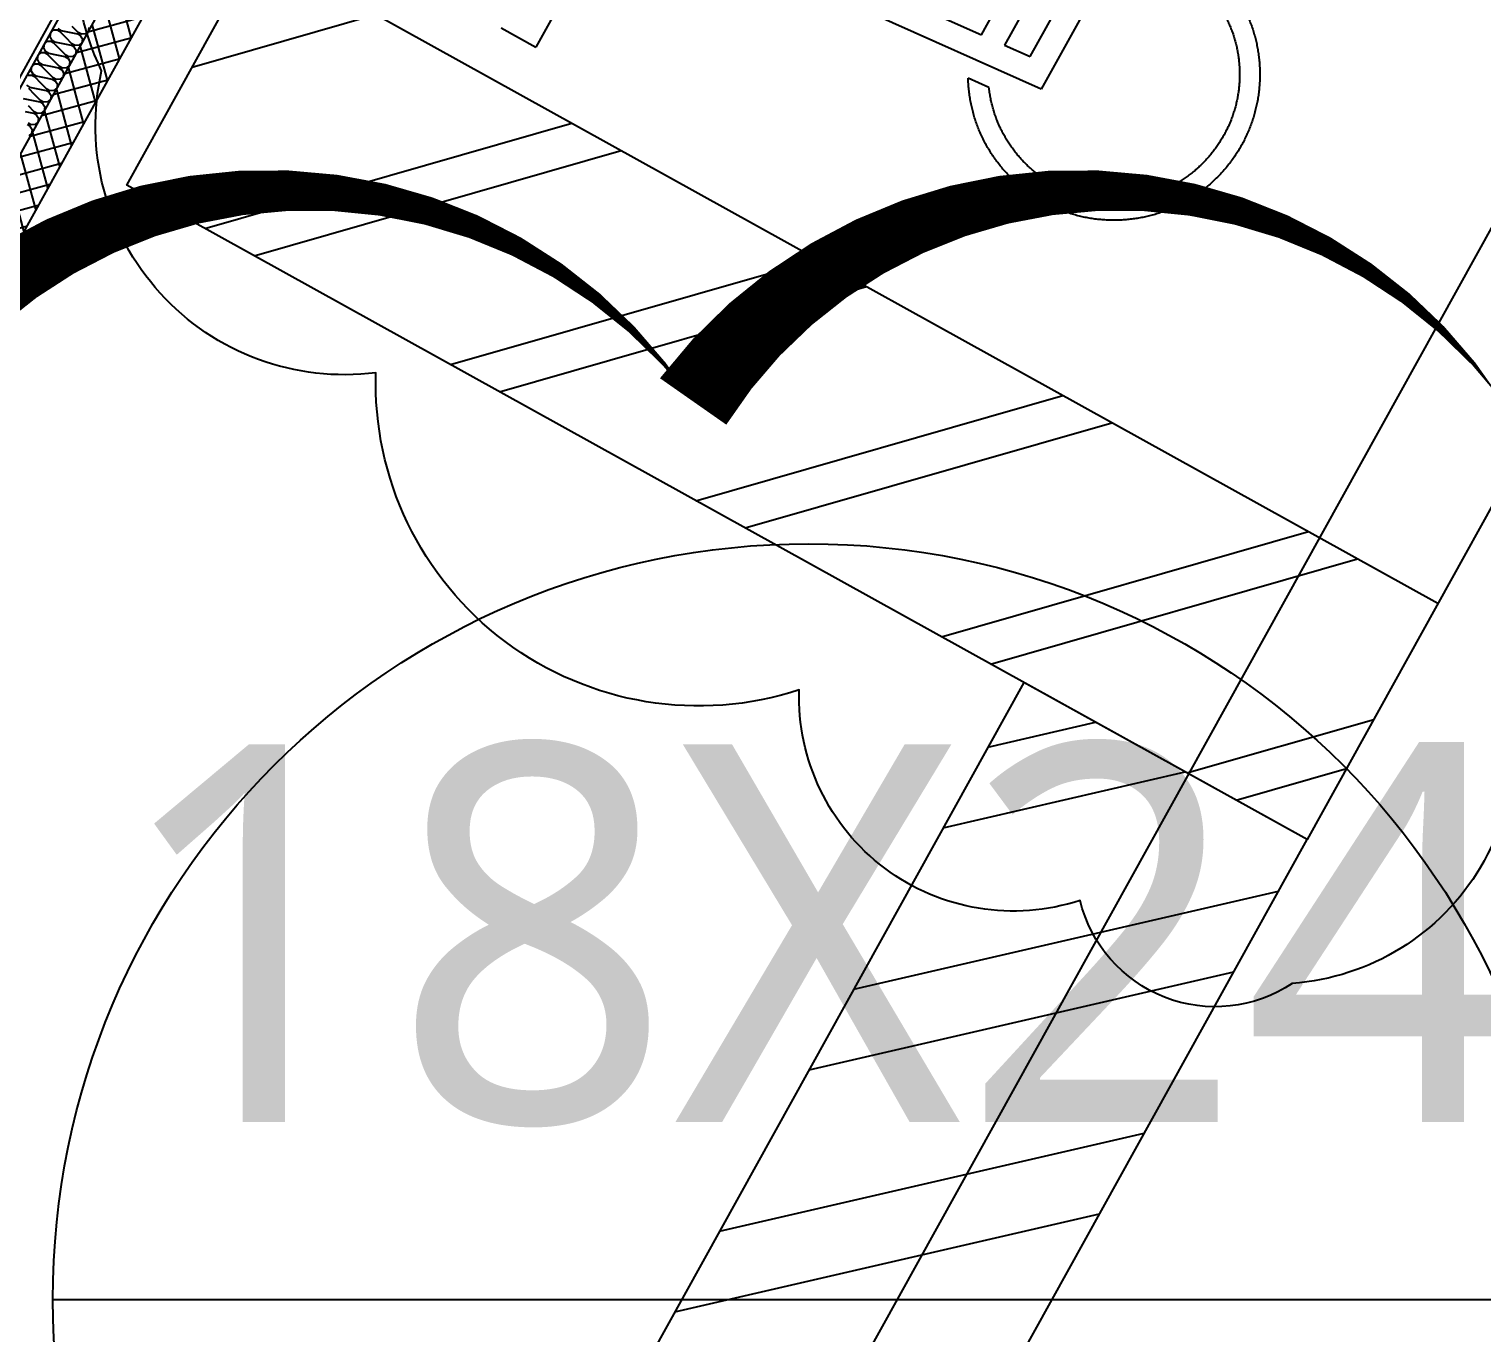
# Model space of a CAD drawing. Header units: millimetres. Extents: x -21000 to 567700, y 435000 to 850800.
# Drawn here: x 284753 to 290135, y 602697 to 607527 of the extents above; entities that cross this region are included whole.
import ezdxf
from ezdxf.enums import TextEntityAlignment as Align
from ezdxf.xclip import XClip

# ---------------------------------------------------------------- set-up
doc = ezdxf.new("R2010")
doc.units = ezdxf.units.MM
doc.header["$LTSCALE"] = 700
doc.header["$XCLIPFRAME"] = 2
doc.linetypes.add('AB_Pbase$0$주차장기둥$0$CEN', pattern=[62, 60, -1, 0, -1])
doc.layers.get('0').update_dxf_attribs({"color": 2})
doc.layers.get('Defpoints').update_dxf_attribs({"color": 171})
for name, color, linetype in [('AB_Pbase$0$ELE8', 8, 'Continuous'), ('AB_Pbase$0$FIN', 6, 'Continuous'), ('AB_Pbase$0$INS', 8, 'Continuous'), ('AB_Pbase$0$WAL', 3, 'Continuous'), ('AB_Pbase$0$주차-장애인', 8, 'Continuous'), ('AB_Pbase$0$주차장기둥$0$CEN_P', 244, 'AB_Pbase$0$주차장기둥$0$CEN'), ('SYM', 7, 'Continuous')]:
    doc.layers.add(name, color=color, linetype=linetype)
doc.layers.add('현장수정', color=120, linetype='Continuous', plot=False)
doc.styles.add('돋움', font='malgun.ttf')

# ---------------------------------------------------------------- blocks, each defined once
blk = doc.blocks.new('AB_Pbase$0$주차장기둥$0$cen 2bl 지하')
at = {"layer": 'AB_Pbase$0$주차장기둥$0$CEN_P', "color": 5}
blk.add_line((-17985.7, 66583), (-17985.7, 259281.2), dxfattribs=at)
blk = doc.blocks.new('AB_Pbase$0$주차장기둥')
at = {"rotation": 1.99999810188403}
blk.add_blockref('AB_Pbase$0$주차장기둥$0$cen 2bl 지하', (36991.8, -11666.7), dxfattribs=at)
blk = doc.blocks.new('AB_Pbase$0$C2FA95CCC')
at = {"layer": 'AB_Pbase$0$주차-장애인'}
for p, q in [((2799.8, 5000), (2300, 4500.2)), ((3300, 4668.4), (2300, 3668.4)), ((3300, 4460.4), (2300, 3460.4)), ((3300, 3628.5), (2300, 2628.5)), ((3300, 3420.5), (2300, 2420.5)), ((1346.7, 2209.4), (1406.9, 2897.8)), ((1302.9, 2785.1), (1278, 2500.4)), ((3300, 2588.6), (2300, 1588.6)), ((1278, 2500.4), (930.3, 2500.4)), ((1434.7, 2381.4), (1442.1, 2465.7)), ((930.3, 2406.7), (1269.8, 2406.7)), ((1269.8, 2406.7), (1260.7, 2303.2)), ((3300, 2380.7), (2300, 1380.7)), ((1260.7, 2303.2), (784.9, 2303.2)), ((842.4, 2209.4), (1346.7, 2209.4)), ((3300, 1548.8), (2300, 548.8)), ((3300, 1340.8), (2300, 340.8)), ((3300, 508.9), (2791.1, 0)), ((3300, 300.9), (2999.1, 0))]:
    blk.add_line(p, q, dxfattribs=at)
at = {"layer": 'AB_Pbase$0$주차-장애인', "color": 6}
for p, q in [((2300, 0), (2300, 5000)), ((2117.6, 4068.6), (2117.6, 3921.6)), ((1417.6, 3921.6), (2117.6, 3921.6))]:
    blk.add_line(p, q, dxfattribs=at)
blk.add_lwpolyline([(3300, 0), (3300, 0), (3300, 5000), (0, 5000), (0, 0), (3300, 0)], dxfattribs=at)
at = {"layer": 'AB_Pbase$0$주차-장애인'}
for radius, start, end in [(540.6, 205.4276, 59.4924), (465.6, 197.9259, 55)]:
    blk.add_arc((1167.6, 2000), radius, start, end, dxfattribs=at)
blk = doc.blocks.new('AB_Pbase$0$pppaaa_1_1')
at = {"layer": 'AB_Pbase$0$주차-장애인', "ltscale": 600, "xscale": -1, "rotation": 60.99999513565118}
blk.add_blockref('AB_Pbase$0$C2FA95CCC', (291087.2, 607411.3), dxfattribs=at)
blk = doc.blocks.new('AB_Pbase')
at = {"layer": 'AB_Pbase$0$ELE8'}
h = blk.add_hatch(dxfattribs=at)
h.set_pattern_fill('NET', color=256, scale=20, angle=15.182184)
h.paths.add_polyline_path([(273083.7, 576687.4), (271540, 577543.1), (269067.7, 573082.9), (269198.9, 573010.2), (271598.5, 577339.2), (273011, 576556.2)])
h.paths.add_polyline_path([(271036.4, 571991.6), (269969.4, 572583.1), (269896.7, 572451.9), (270963.7, 571860.4)])
h.paths.add_polyline_path([(267533.6, 573933.3), (268338.2, 573487.2), (268265.5, 573356), (267460.8, 573802.1)])
h.paths.add_polyline_path([(265762.5, 574915), (265689.7, 574783.8), (266666.9, 574242.1), (266739.6, 574373.3)])
h.paths.add_polyline_path([(282834.2, 606034.8), (283184, 605840.9), (283169.5, 605814.7), (283344.4, 605717.8), (283358.9, 605743.9), (283971.2, 605404.6), (286695.8, 610320), (286564.6, 610392.7), (286254.3, 609833), (283267.5, 611488.6), (283194.8, 611357.4), (286181.6, 609701.8), (283912.7, 605608.5), (280799.1, 607334.5), (280726.3, 607203.3), (282834.2, 606034.9)])
h.paths.add_polyline_path([(284863.4, 564098.5), (284936.1, 564229.7), (285618.3, 563851.5), (285545.6, 563720.4)])
h.paths.add_polyline_path([(288106.1, 564564.9), (288237.3, 564492.2), (288615.4, 565174.4), (288484.2, 565247.1)])
h.paths.add_polyline_path([(287614.8, 563328), (287687.5, 563459.2), (288859.5, 562809.5), (288786.8, 562678.3)])
h.paths.add_polyline_path([(290056.1, 561894.8), (289924.9, 561967.5), (289110.4, 560498.1), (289241.6, 560425.4)])
h.paths.add_polyline_path([(281687.8, 603760.5), (279492.5, 604977.4), (279630.7, 605226.6), (279761.9, 605153.9), (279696.4, 605035.8), (281760.5, 603891.7), (281687.8, 603760.5)])
h.paths.add_polyline_path([(282125.1, 603518.1), (286585.7, 601045.6), (286658.4, 601176.7), (282197.8, 603649.3), (282125.1, 603518.1)])
h.paths.add_polyline_path([(287197.9, 600706.2), (287270.6, 600837.4), (288119, 600367.1), (274239.1, 575327.1), (274107.9, 575399.8), (274340.4, 575819.3), (273623.2, 576216.8), (273695.9, 576348), (274413.1, 575950.5), (287915.1, 600308.6), (287197.9, 600706.2)])
at = {"layer": 'AB_Pbase$0$주차-장애인'}
h = blk.add_hatch(dxfattribs=at)
h.set_pattern_fill('ANSI32', color=256, scale=80, angle=148)
h.paths.add_polyline_path([(288437.7, 605106.9), (287116.6, 602723.5), (286353.1, 601346), (286658.4, 601176.7), (286828.1, 601482.9), (287440.3, 601143.5), (287270.6, 600837.4), (287402.6, 600764.2), (289487.3, 604525.1)])
at = {"layer": 'AB_Pbase$0$FIN'}
for p, q in [((285991.3, 609647.2), (283858.1, 605798.9)), ((286018.5, 609655), (283865.9, 605771.7))]:
    blk.add_line(p, q, dxfattribs=at)
at = {"layer": 'AB_Pbase$0$INS'}
for points in [[(284973.7, 607532.6), (284971.5, 607518.7), (284960.9, 607509.5), (284946.4, 607508), (284934.8, 607514.4), (284912.9, 607536.8)], [(284859.2, 607528.9), (284870.7, 607522.5), (284901.3, 607515.8), (284931.9, 607509.1), (284943.5, 607502.7), (284950.5, 607490.6), (284948.3, 607476.7), (284937.7, 607467.5), (284923.1, 607466), (284911.6, 607472.4), (284889.7, 607494.8), (284867.8, 607517.2), (284856.3, 607523.6), (284842.3, 607523.1), (284831.7, 607513.9), (284829.5, 607500), (284835.9, 607486.9), (284847.4, 607480.5), (284878, 607473.8), (284908.6, 607467.1), (284920.2, 607460.7), (284927.2, 607448.6), (284925, 607434.7), (284914.4, 607425.5), (284899.8, 607424), (284888.3, 607430.4), (284866.4, 607452.8), (284844.5, 607475.2), (284833, 607481.6), (284819, 607481.1), (284808.4, 607471.9), (284806.2, 607458.1), (284812.6, 607444.9), (284824.2, 607438.5), (284854.8, 607431.8), (284885.4, 607425.1), (284896.9, 607418.7), (284903.9, 607406.6), (284901.7, 607392.8), (284891.1, 607383.5), (284876.6, 607382), (284865, 607388.4), (284843.1, 607410.8), (284821.3, 607433.2), (284809.7, 607439.6), (284795.7, 607439.2), (284785.1, 607429.9), (284782.9, 607416.1), (284789.4, 607402.9), (284800.9, 607396.5), (284831.5, 607389.8), (284862.1, 607383.2), (284873.6, 607376.8), (284880.7, 607364.6), (284878.5, 607350.8), (284867.9, 607341.6), (284853.3, 607340), (284841.7, 607346.4), (284819.9, 607368.8), (284798, 607391.3), (284786.4, 607397.7), (284772.5, 607397.2), (284761.9, 607388), (284759.7, 607374.1), (284766.1, 607360.9), (284777.6, 607354.5), (284808.2, 607347.9), (284838.8, 607341.2), (284850.4, 607334.8), (284857.4, 607322.7), (284855.2, 607308.8), (284844.6, 607299.6), (284830, 607298), (284818.5, 607304.4), (284796.6, 607326.9), (284774.7, 607349.3), (284763.2, 607355.7), (284749.2, 607355.2)], [(284742.8, 607318.9), (284754.4, 607312.5), (284785, 607305.9), (284815.6, 607299.2), (284827.1, 607292.8), (284834.1, 607280.7), (284831.9, 607266.8), (284821.3, 607257.6), (284806.7, 607256.1), (284795.2, 607262.5), (284773.3, 607284.9), (284751.4, 607307.3)], [(284731.1, 607270.6), (284761.7, 607263.9), (284792.3, 607257.2), (284803.8, 607250.8), (284810.8, 607238.7), (284808.6, 607224.8), (284798, 607215.6), (284783.5, 607214.1), (284771.9, 607220.5), (284750.1, 607242.9)], [(284738.4, 607221.9), (284769, 607215.2), (284780.6, 607208.8), (284787.6, 607196.7), (284785.4, 607182.8), (284774.8, 607173.6), (284760.2, 607172.1), (284748.7, 607178.5)], [(284745.7, 607173.3), (284757.3, 607166.9), (284764.3, 607154.7), (284762.1, 607140.9), (284751.5, 607131.6)]]:
    blk.add_lwpolyline(points, dxfattribs=at)
at = {"layer": 'AB_Pbase$0$WAL'}
for points in [[(283169.5, 605814.8), (283184, 605840.9), (280726.3, 607203.3), (280799.1, 607334.5), (283912.7, 605608.5), (286181.6, 609701.8), (283194.8, 611357.4), (283267.5, 611488.6), (286254.3, 609833), (286564.6, 610392.7), (286695.8, 610320)], [(286695.8, 610320), (283971.2, 605404.6), (283358.9, 605744), (283358.9, 605743.9)]]:
    blk.add_lwpolyline(points, dxfattribs=at)
at = {"layer": 'AB_Pbase$0$주차-장애인', "color": 6}
blk.add_lwpolyline([(288437.7, 605106.9), (287116.6, 602723.5), (287116.6, 602723.5), (286353.1, 601346), (286658.4, 601176.7), (286828.1, 601482.9), (287440.3, 601143.5), (287270.6, 600837.4), (287402.6, 600764.2), (289487.3, 604525.1)], close=True, dxfattribs=at)
at = {"rotation": 329.0000000345588}
blk.add_blockref('AB_Pbase$0$주차장기둥', (231892.5, 539971.5), dxfattribs=at)
at = {"layer": 'AB_Pbase$0$WAL'}
ref = blk.add_blockref('AB_Pbase$0$pppaaa_1_1', (0, 0), dxfattribs=dict(at, rotation=359.9999999999999))
XClip(ref).set_block_clipping_path([(-396188.9384898804, 0.0133324571), (493845.7278262604, 839949.4046300659)])

msp = doc.modelspace()

# ---------------------------------------------------------------- block references
ref = msp.add_blockref('AB_Pbase', (0, 0))
XClip(ref).set_block_clipping_path([(-0.000000015, 445500.0000000148), (493845.7187941075, 839949.3912975936)])

# ---------------------------------------------------------------- next in the draw order: linework, layer by layer
at = {"layer": 'Defpoints', "elevation": 0}
msp.add_lwpolyline([(283994.6, 599213.8, 0, 300, 0.520567), (286994.6, 599213.8, 0, 300, 0.520567), (289994.6, 599213.8, 0, 300, 0.520567), (291136.7, 601071.7, 0, 300, 0.520567), (291136.7, 604071.7, 0, 300, 0.520567), (290212.8, 606147.8, 0, 300, 0.520567), (287212.8, 606147.8, 0, 300, 0.520567), (284212.8, 606147.8, 0, 300, 0.520567), (283994.6, 603366, 0, 300, 0.520567)], format="xyseb", close=True, dxfattribs=at)
at = {"layer": 'SYM'}
msp.add_line((284840.7, 602820.5, 0), (290440.7, 602820.5, 0), dxfattribs=at)
msp.add_circle((287640.7, 602820.5, 0), 2800, dxfattribs=at)
at = {"layer": '현장수정'}
msp.add_lwpolyline([(286695.8, 610320, -0.520567), (288260.3, 609428.8, -0.520567), (289710.8, 608602.6, -0.520567), (291088.6, 607817.8, -0.520567), (290783.9, 606260.8, -0.520567), (290176.9, 605241.5, -0.520567), (289432.6, 603991.7, -0.520567), (288646.3, 604299.3, -0.520567), (287605.7, 605079.2, -0.520567), (286037.7, 606254.2, -0.520567), (285021.4, 607372.5, -0.520567), (285874.2, 608873.7, -0.520567)], format="xyb", close=True, dxfattribs=at)

# ---------------------------------------------------------------- next in the draw order: texts
at = {"layer": 'SYM', "color": 3, "style": '돋움'}
msp.add_text('18X24', height=1400, dxfattribs=at).set_placement((287674, 604178.1, 0), align=Align.MIDDLE)

doc.saveas('drawing.dxf')
